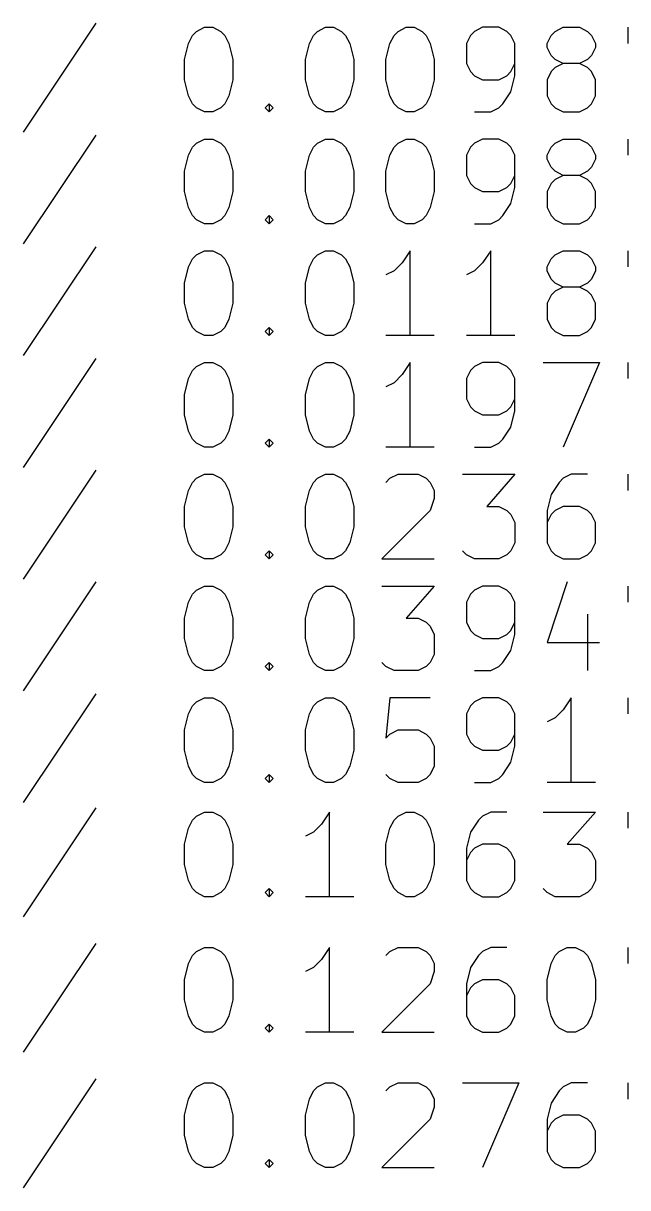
# Model space of a CAD drawing. Extents: x 112 to 184, y -158 to -48.
# Drawn here: x 131.32 to 145.6, y -157.83 to -130.32 of the extents above; entities that cross this region are included whole.
import ezdxf

# ---------------------------------------------------------------- set-up
doc = ezdxf.new("R2010")
doc.units = 0
doc.layers.add('BLACK', color=7, linetype='CONTINUOUS')

msp = doc.modelspace()

# ---------------------------------------------------------------- linework, layer by layer
at = {"layer": 'BLACK', "linetype": 'CONTINUOUS'}
for p, q in [((133.03248, -130.319702), (131.318195, -132.89113)), ((135.222957, -130.795892), (135.318195, -130.605416)), ((135.318195, -130.605416), (135.413433, -130.510178)), ((135.413433, -130.510178), (135.603909, -130.41494)), ((135.603909, -130.41494), (135.794386, -130.41494)), ((135.794386, -130.41494), (135.984862, -130.510178)), ((135.984862, -130.510178), (136.0801, -130.605416)), ((136.0801, -130.605416), (136.175338, -130.795892)), ((138.0801, -130.795892), (138.175338, -130.605416)), ((138.175338, -130.605416), (138.270576, -130.510178)), ((138.270576, -130.510178), (138.461052, -130.41494)), ((138.461052, -130.41494), (138.651529, -130.41494)), ((138.651529, -130.41494), (138.842005, -130.510178)), ((138.842005, -130.510178), (138.937243, -130.605416)), ((138.937243, -130.605416), (139.032481, -130.795892)), ((139.984862, -130.795892), (140.0801, -130.605416)), ((140.0801, -130.605416), (140.175338, -130.510178)), ((140.175338, -130.510178), (140.365814, -130.41494)), ((140.365814, -130.41494), (140.556291, -130.41494)), ((140.556291, -130.41494), (140.746767, -130.510178)), ((140.746767, -130.510178), (140.842005, -130.605416)), ((140.842005, -130.605416), (140.937243, -130.795892)), ((141.889624, -130.605416), (141.794386, -130.795892)), ((141.984862, -130.510178), (141.889624, -130.605416)), ((142.175338, -130.41494), (141.984862, -130.510178)), ((142.556291, -130.41494), (142.175338, -130.41494)), ((142.746767, -130.510178), (142.556291, -130.41494)), ((142.842005, -130.605416), (142.746767, -130.510178)), ((142.937243, -130.795892), (142.842005, -130.605416)), ((143.699148, -130.795892), (143.794386, -130.605416)), ((143.794386, -130.605416), (143.889624, -130.510178)), ((143.889624, -130.510178), (144.0801, -130.41494)), ((144.0801, -130.41494), (144.461053, -130.41494)), ((144.461053, -130.41494), (144.651529, -130.510178)), ((144.651529, -130.510178), (144.746767, -130.605416)), ((144.746767, -130.605416), (144.842005, -130.795892)), ((145.60391, -130.41494), (145.60391, -130.795892)), ((135.127719, -131.176844), (135.222957, -130.795892)), ((136.175338, -130.795892), (136.270576, -131.176844)), ((137.984862, -131.176844), (138.0801, -130.795892)), ((139.032481, -130.795892), (139.127719, -131.176844)), ((139.889624, -131.176844), (139.984862, -130.795892)), ((140.937243, -130.795892), (141.032481, -131.176844)), ((141.794386, -130.795892), (141.794386, -131.272082)), ((142.937243, -131.557797), (142.937243, -130.795892)), ((143.699148, -130.89113), (143.699148, -130.795892)), ((143.794386, -131.081606), (143.699148, -130.89113)), ((144.842005, -130.89113), (144.746767, -131.081606)), ((144.842005, -130.795892), (144.842005, -130.89113)), ((135.127719, -131.653035), (135.127719, -131.176844)), ((136.270576, -131.176844), (136.270576, -131.653035)), ((137.984862, -131.653035), (137.984862, -131.176844)), ((139.127719, -131.176844), (139.127719, -131.653035)), ((139.889624, -131.653035), (139.889624, -131.176844)), ((141.032481, -131.176844), (141.032481, -131.653035)), ((143.889624, -131.176844), (143.794386, -131.081606)), ((144.0801, -131.272082), (143.889624, -131.176844)), ((144.651529, -131.176844), (144.461053, -131.272082)), ((144.746767, -131.081606), (144.651529, -131.176844)), ((141.794386, -131.272082), (141.889624, -131.462559)), ((141.889624, -131.462559), (141.984862, -131.557797)), ((142.746767, -131.557797), (142.842005, -131.462559)), ((142.842005, -131.462559), (142.937243, -131.272082)), ((143.794386, -131.462559), (143.699148, -131.653035)), ((143.889624, -131.367321), (143.794386, -131.462559)), ((144.0801, -131.272082), (143.889624, -131.367321)), ((144.461053, -131.272082), (144.0801, -131.272082)), ((144.651529, -131.367321), (144.461053, -131.272082)), ((144.746767, -131.462559), (144.651529, -131.367321)), ((144.842005, -131.653035), (144.746767, -131.462559)), ((135.222957, -132.033987), (135.127719, -131.653035)), ((136.270576, -131.653035), (136.175338, -132.033987)), ((138.0801, -132.033987), (137.984862, -131.653035)), ((139.127719, -131.653035), (139.032481, -132.033987)), ((139.984862, -132.033987), (139.889624, -131.653035)), ((141.032481, -131.653035), (140.937243, -132.033987)), ((141.984862, -131.557797), (142.175338, -131.653035)), ((142.175338, -131.653035), (142.556291, -131.653035)), ((142.556291, -131.653035), (142.746767, -131.557797)), ((142.842005, -131.938749), (142.937243, -131.557797)), ((143.699148, -131.653035), (143.699148, -132.033987)), ((144.842005, -132.033987), (144.842005, -131.653035)), ((135.318195, -132.224463), (135.222957, -132.033987)), ((136.175338, -132.033987), (136.0801, -132.224463)), ((138.175338, -132.224463), (138.0801, -132.033987)), ((139.032481, -132.033987), (138.937243, -132.224463)), ((140.0801, -132.224463), (139.984862, -132.033987)), ((140.937243, -132.033987), (140.842005, -132.224463)), ((142.651529, -132.224463), (142.842005, -131.938749)), ((143.699148, -132.033987), (143.794386, -132.224463)), ((144.746767, -132.224463), (144.842005, -132.033987)), ((135.413433, -132.319702), (135.318195, -132.224463)), ((135.603909, -132.41494), (135.413433, -132.319702)), ((135.984862, -132.319702), (135.794386, -132.41494)), ((136.0801, -132.224463), (135.984862, -132.319702)), ((137.032481, -132.319702), (137.127719, -132.224463)), ((137.127719, -132.41494), (137.032481, -132.319702)), ((137.127719, -132.224463), (137.222957, -132.319702)), ((137.127719, -132.224463), (137.127719, -132.41494)), ((137.222957, -132.319702), (137.127719, -132.41494)), ((138.270576, -132.319702), (138.175338, -132.224463)), ((138.461052, -132.41494), (138.270576, -132.319702)), ((138.842005, -132.319702), (138.651529, -132.41494)), ((138.937243, -132.224463), (138.842005, -132.319702)), ((140.175338, -132.319702), (140.0801, -132.224463)), ((140.365814, -132.41494), (140.175338, -132.319702)), ((140.746767, -132.319702), (140.556291, -132.41494)), ((140.842005, -132.224463), (140.746767, -132.319702)), ((142.365814, -132.41494), (142.556291, -132.319702)), ((142.556291, -132.319702), (142.651529, -132.224463)), ((143.794386, -132.224463), (143.889624, -132.319702)), ((143.889624, -132.319702), (144.0801, -132.41494)), ((144.461053, -132.41494), (144.651529, -132.319702)), ((144.651529, -132.319702), (144.746767, -132.224463)), ((135.794386, -132.41494), (135.603909, -132.41494)), ((138.651529, -132.41494), (138.461052, -132.41494)), ((140.556291, -132.41494), (140.365814, -132.41494)), ((141.984862, -132.41494), (142.365814, -132.41494)), ((144.0801, -132.41494), (144.461053, -132.41494)), ((133.03248, -132.959702), (131.318195, -135.53113)), ((135.318195, -133.245416), (135.413433, -133.150178)), ((135.413433, -133.150178), (135.603909, -133.05494)), ((135.603909, -133.05494), (135.794386, -133.05494)), ((135.794386, -133.05494), (135.984862, -133.150178)), ((135.984862, -133.150178), (136.0801, -133.245416)), ((138.175338, -133.245416), (138.270576, -133.150178)), ((138.270576, -133.150178), (138.461052, -133.05494)), ((138.461052, -133.05494), (138.651529, -133.05494)), ((138.651529, -133.05494), (138.842005, -133.150178)), ((138.842005, -133.150178), (138.937243, -133.245416)), ((140.0801, -133.245416), (140.175338, -133.150178)), ((140.175338, -133.150178), (140.365814, -133.05494)), ((140.365814, -133.05494), (140.556291, -133.05494)), ((140.556291, -133.05494), (140.746767, -133.150178)), ((140.746767, -133.150178), (140.842005, -133.245416)), ((141.984862, -133.150178), (141.889624, -133.245416)), ((142.175338, -133.05494), (141.984862, -133.150178)), ((142.556291, -133.05494), (142.175338, -133.05494)), ((142.746767, -133.150178), (142.556291, -133.05494)), ((142.842005, -133.245416), (142.746767, -133.150178)), ((143.794386, -133.245416), (143.889624, -133.150178)), ((143.889624, -133.150178), (144.0801, -133.05494)), ((144.0801, -133.05494), (144.461053, -133.05494)), ((144.461053, -133.05494), (144.651529, -133.150178)), ((144.651529, -133.150178), (144.746767, -133.245416)), ((145.60391, -133.05494), (145.60391, -133.435892)), ((135.222957, -133.435892), (135.318195, -133.245416)), ((136.0801, -133.245416), (136.175338, -133.435892)), ((138.0801, -133.435892), (138.175338, -133.245416)), ((138.937243, -133.245416), (139.032481, -133.435892)), ((139.984862, -133.435892), (140.0801, -133.245416)), ((140.842005, -133.245416), (140.937243, -133.435892)), ((141.889624, -133.245416), (141.794386, -133.435892)), ((142.937243, -133.435892), (142.842005, -133.245416)), ((143.699148, -133.435892), (143.794386, -133.245416)), ((144.746767, -133.245416), (144.842005, -133.435892)), ((135.127719, -133.816844), (135.222957, -133.435892)), ((136.175338, -133.435892), (136.270576, -133.816844)), ((137.984862, -133.816844), (138.0801, -133.435892)), ((139.032481, -133.435892), (139.127719, -133.816844)), ((139.889624, -133.816844), (139.984862, -133.435892)), ((140.937243, -133.435892), (141.032481, -133.816844)), ((141.794386, -133.435892), (141.794386, -133.912082)), ((142.937243, -134.197797), (142.937243, -133.435892)), ((143.699148, -133.53113), (143.699148, -133.435892)), ((143.794386, -133.721606), (143.699148, -133.53113)), ((144.842005, -133.53113), (144.746767, -133.721606)), ((144.842005, -133.435892), (144.842005, -133.53113)), ((135.127719, -134.293035), (135.127719, -133.816844)), ((136.270576, -133.816844), (136.270576, -134.293035)), ((137.984862, -134.293035), (137.984862, -133.816844)), ((139.127719, -133.816844), (139.127719, -134.293035)), ((139.889624, -134.293035), (139.889624, -133.816844)), ((141.032481, -133.816844), (141.032481, -134.293035)), ((141.794386, -133.912082), (141.889624, -134.102559)), ((142.842005, -134.102559), (142.937243, -133.912082)), ((143.889624, -133.816844), (143.794386, -133.721606)), ((144.0801, -133.912082), (143.889624, -133.816844)), ((144.0801, -133.912082), (143.889624, -134.007321)), ((144.461053, -133.912082), (144.0801, -133.912082)), ((144.651529, -133.816844), (144.461053, -133.912082)), ((144.651529, -134.007321), (144.461053, -133.912082)), ((144.746767, -133.721606), (144.651529, -133.816844)), ((141.889624, -134.102559), (141.984862, -134.197797)), ((141.984862, -134.197797), (142.175338, -134.293035)), ((142.556291, -134.293035), (142.746767, -134.197797)), ((142.746767, -134.197797), (142.842005, -134.102559)), ((142.842005, -134.578749), (142.937243, -134.197797)), ((143.794386, -134.102559), (143.699148, -134.293035)), ((143.889624, -134.007321), (143.794386, -134.102559)), ((144.746767, -134.102559), (144.651529, -134.007321)), ((144.842005, -134.293035), (144.746767, -134.102559)), ((135.222957, -134.673987), (135.127719, -134.293035)), ((136.270576, -134.293035), (136.175338, -134.673987)), ((138.0801, -134.673987), (137.984862, -134.293035)), ((139.127719, -134.293035), (139.032481, -134.673987)), ((139.984862, -134.673987), (139.889624, -134.293035)), ((141.032481, -134.293035), (140.937243, -134.673987)), ((142.175338, -134.293035), (142.556291, -134.293035)), ((143.699148, -134.293035), (143.699148, -134.673987)), ((144.842005, -134.673987), (144.842005, -134.293035)), ((135.318195, -134.864463), (135.222957, -134.673987)), ((136.175338, -134.673987), (136.0801, -134.864463)), ((138.175338, -134.864463), (138.0801, -134.673987)), ((139.032481, -134.673987), (138.937243, -134.864463)), ((140.0801, -134.864463), (139.984862, -134.673987)), ((140.937243, -134.673987), (140.842005, -134.864463)), ((142.651529, -134.864463), (142.842005, -134.578749)), ((143.699148, -134.673987), (143.794386, -134.864463)), ((144.746767, -134.864463), (144.842005, -134.673987)), ((135.413433, -134.959702), (135.318195, -134.864463)), ((135.603909, -135.05494), (135.413433, -134.959702)), ((135.794386, -135.05494), (135.603909, -135.05494)), ((135.984862, -134.959702), (135.794386, -135.05494)), ((136.0801, -134.864463), (135.984862, -134.959702)), ((137.032481, -134.959702), (137.127719, -134.864463)), ((137.127719, -135.05494), (137.032481, -134.959702)), ((137.127719, -134.864463), (137.222957, -134.959702)), ((137.127719, -134.864463), (137.127719, -135.05494)), ((137.222957, -134.959702), (137.127719, -135.05494)), ((138.270576, -134.959702), (138.175338, -134.864463)), ((138.461052, -135.05494), (138.270576, -134.959702)), ((138.651529, -135.05494), (138.461052, -135.05494)), ((138.842005, -134.959702), (138.651529, -135.05494)), ((138.937243, -134.864463), (138.842005, -134.959702)), ((140.175338, -134.959702), (140.0801, -134.864463)), ((140.365814, -135.05494), (140.175338, -134.959702)), ((140.556291, -135.05494), (140.365814, -135.05494)), ((140.746767, -134.959702), (140.556291, -135.05494)), ((140.842005, -134.864463), (140.746767, -134.959702)), ((141.984862, -135.05494), (142.365814, -135.05494)), ((142.365814, -135.05494), (142.556291, -134.959702)), ((142.556291, -134.959702), (142.651529, -134.864463)), ((143.794386, -134.864463), (143.889624, -134.959702)), ((143.889624, -134.959702), (144.0801, -135.05494)), ((144.0801, -135.05494), (144.461053, -135.05494)), ((144.461053, -135.05494), (144.651529, -134.959702)), ((144.651529, -134.959702), (144.746767, -134.864463)), ((133.03248, -135.599702), (131.318195, -138.17113)), ((135.222957, -136.075892), (135.318195, -135.885416)), ((135.318195, -135.885416), (135.413433, -135.790178)), ((135.413433, -135.790178), (135.603909, -135.69494)), ((135.603909, -135.69494), (135.794386, -135.69494)), ((135.794386, -135.69494), (135.984862, -135.790178)), ((135.984862, -135.790178), (136.0801, -135.885416)), ((136.0801, -135.885416), (136.175338, -136.075892)), ((138.0801, -136.075892), (138.175338, -135.885416)), ((138.175338, -135.885416), (138.270576, -135.790178)), ((138.270576, -135.790178), (138.461052, -135.69494)), ((138.461052, -135.69494), (138.651529, -135.69494)), ((138.651529, -135.69494), (138.842005, -135.790178)), ((138.842005, -135.790178), (138.937243, -135.885416)), ((138.937243, -135.885416), (139.032481, -136.075892)), ((140.461052, -135.69494), (140.270576, -135.980654)), ((140.461052, -137.69494), (140.461052, -135.69494)), ((142.365814, -135.69494), (142.175338, -135.980654)), ((142.365814, -137.69494), (142.365814, -135.69494)), ((143.699148, -136.075892), (143.794386, -135.885416)), ((143.794386, -135.885416), (143.889624, -135.790178)), ((143.889624, -135.790178), (144.0801, -135.69494)), ((144.0801, -135.69494), (144.461053, -135.69494)), ((144.461053, -135.69494), (144.651529, -135.790178)), ((144.651529, -135.790178), (144.746767, -135.885416)), ((144.746767, -135.885416), (144.842005, -136.075892)), ((145.60391, -135.69494), (145.60391, -136.075892)), ((135.127719, -136.456844), (135.222957, -136.075892)), ((136.175338, -136.075892), (136.270576, -136.456844)), ((137.984862, -136.456844), (138.0801, -136.075892)), ((139.032481, -136.075892), (139.127719, -136.456844)), ((140.0801, -136.17113), (139.889624, -136.266368)), ((140.270576, -135.980654), (140.0801, -136.17113)), ((141.984862, -136.17113), (141.794386, -136.266368)), ((142.175338, -135.980654), (141.984862, -136.17113)), ((143.699148, -136.17113), (143.699148, -136.075892)), ((143.794386, -136.361606), (143.699148, -136.17113)), ((144.842005, -136.17113), (144.746767, -136.361606)), ((144.842005, -136.075892), (144.842005, -136.17113)), ((143.889624, -136.456844), (143.794386, -136.361606)), ((144.746767, -136.361606), (144.651529, -136.456844)), ((135.127719, -136.933035), (135.127719, -136.456844)), ((136.270576, -136.456844), (136.270576, -136.933035)), ((137.984862, -136.933035), (137.984862, -136.456844)), ((139.127719, -136.456844), (139.127719, -136.933035)), ((143.889624, -136.647321), (143.794386, -136.742559)), ((144.0801, -136.552082), (143.889624, -136.456844)), ((144.0801, -136.552082), (143.889624, -136.647321)), ((144.461053, -136.552082), (144.0801, -136.552082)), ((144.651529, -136.456844), (144.461053, -136.552082)), ((144.651529, -136.647321), (144.461053, -136.552082)), ((144.746767, -136.742559), (144.651529, -136.647321)), ((135.222957, -137.313987), (135.127719, -136.933035)), ((136.270576, -136.933035), (136.175338, -137.313987)), ((138.0801, -137.313987), (137.984862, -136.933035)), ((139.127719, -136.933035), (139.032481, -137.313987)), ((143.794386, -136.742559), (143.699148, -136.933035)), ((143.699148, -136.933035), (143.699148, -137.313987)), ((144.842005, -136.933035), (144.746767, -136.742559)), ((144.842005, -137.313987), (144.842005, -136.933035)), ((135.318195, -137.504463), (135.222957, -137.313987)), ((135.413433, -137.599702), (135.318195, -137.504463)), ((136.0801, -137.504463), (135.984862, -137.599702)), ((136.175338, -137.313987), (136.0801, -137.504463)), ((137.032481, -137.599702), (137.127719, -137.504463)), ((137.127719, -137.504463), (137.222957, -137.599702)), ((137.127719, -137.504463), (137.127719, -137.69494)), ((138.175338, -137.504463), (138.0801, -137.313987)), ((138.270576, -137.599702), (138.175338, -137.504463)), ((138.937243, -137.504463), (138.842005, -137.599702)), ((139.032481, -137.313987), (138.937243, -137.504463)), ((143.699148, -137.313987), (143.794386, -137.504463)), ((143.794386, -137.504463), (143.889624, -137.599702)), ((144.651529, -137.599702), (144.746767, -137.504463)), ((144.746767, -137.504463), (144.842005, -137.313987)), ((135.603909, -137.69494), (135.413433, -137.599702)), ((135.794386, -137.69494), (135.603909, -137.69494)), ((135.984862, -137.599702), (135.794386, -137.69494)), ((137.127719, -137.69494), (137.032481, -137.599702)), ((137.222957, -137.599702), (137.127719, -137.69494)), ((138.461052, -137.69494), (138.270576, -137.599702)), ((138.651529, -137.69494), (138.461052, -137.69494)), ((138.842005, -137.599702), (138.651529, -137.69494)), ((141.032481, -137.69494), (139.889624, -137.69494)), ((142.937243, -137.69494), (141.794386, -137.69494)), ((143.889624, -137.599702), (144.0801, -137.69494)), ((144.0801, -137.69494), (144.461053, -137.69494)), ((144.461053, -137.69494), (144.651529, -137.599702)), ((133.03248, -138.239702), (131.318195, -140.81113)), ((135.413433, -138.430178), (135.603909, -138.33494)), ((135.603909, -138.33494), (135.794386, -138.33494)), ((135.794386, -138.33494), (135.984862, -138.430178)), ((138.270576, -138.430178), (138.461052, -138.33494)), ((138.461052, -138.33494), (138.651529, -138.33494)), ((138.651529, -138.33494), (138.842005, -138.430178)), ((140.461052, -138.33494), (140.270576, -138.620654)), ((140.461052, -140.33494), (140.461052, -138.33494)), ((142.175338, -138.33494), (141.984862, -138.430178)), ((142.556291, -138.33494), (142.175338, -138.33494)), ((142.746767, -138.430178), (142.556291, -138.33494)), ((143.60391, -138.33494), (144.937243, -138.33494)), ((144.937243, -138.33494), (144.0801, -140.33494)), ((145.60391, -138.33494), (145.60391, -138.715892)), ((135.222957, -138.715892), (135.318195, -138.525416)), ((135.318195, -138.525416), (135.413433, -138.430178)), ((135.984862, -138.430178), (136.0801, -138.525416)), ((136.0801, -138.525416), (136.175338, -138.715892)), ((138.0801, -138.715892), (138.175338, -138.525416)), ((138.175338, -138.525416), (138.270576, -138.430178)), ((138.842005, -138.430178), (138.937243, -138.525416)), ((138.937243, -138.525416), (139.032481, -138.715892)), ((140.270576, -138.620654), (140.0801, -138.81113)), ((141.889624, -138.525416), (141.794386, -138.715892)), ((141.984862, -138.430178), (141.889624, -138.525416)), ((142.842005, -138.525416), (142.746767, -138.430178)), ((142.937243, -138.715892), (142.842005, -138.525416)), ((135.127719, -139.096844), (135.222957, -138.715892)), ((136.175338, -138.715892), (136.270576, -139.096844)), ((137.984862, -139.096844), (138.0801, -138.715892)), ((139.032481, -138.715892), (139.127719, -139.096844)), ((140.0801, -138.81113), (139.889624, -138.906368)), ((141.794386, -138.715892), (141.794386, -139.192082)), ((142.937243, -139.477797), (142.937243, -138.715892)), ((135.127719, -139.573035), (135.127719, -139.096844)), ((136.270576, -139.096844), (136.270576, -139.573035)), ((137.984862, -139.573035), (137.984862, -139.096844)), ((139.127719, -139.096844), (139.127719, -139.573035)), ((141.794386, -139.192082), (141.889624, -139.382559)), ((142.842005, -139.382559), (142.937243, -139.192082)), ((141.889624, -139.382559), (141.984862, -139.477797)), ((141.984862, -139.477797), (142.175338, -139.573035)), ((142.556291, -139.573035), (142.746767, -139.477797)), ((142.746767, -139.477797), (142.842005, -139.382559)), ((142.842005, -139.858749), (142.937243, -139.477797)), ((135.222957, -139.953987), (135.127719, -139.573035)), ((136.270576, -139.573035), (136.175338, -139.953987)), ((138.0801, -139.953987), (137.984862, -139.573035)), ((139.127719, -139.573035), (139.032481, -139.953987)), ((142.175338, -139.573035), (142.556291, -139.573035)), ((135.318195, -140.144463), (135.222957, -139.953987)), ((136.175338, -139.953987), (136.0801, -140.144463)), ((138.175338, -140.144463), (138.0801, -139.953987)), ((139.032481, -139.953987), (138.937243, -140.144463)), ((142.651529, -140.144463), (142.842005, -139.858749)), ((135.413433, -140.239702), (135.318195, -140.144463)), ((135.603909, -140.33494), (135.413433, -140.239702)), ((135.984862, -140.239702), (135.794386, -140.33494)), ((136.0801, -140.144463), (135.984862, -140.239702)), ((137.032481, -140.239702), (137.127719, -140.144463)), ((137.127719, -140.33494), (137.032481, -140.239702)), ((137.127719, -140.144463), (137.222957, -140.239702)), ((137.127719, -140.144463), (137.127719, -140.33494)), ((137.222957, -140.239702), (137.127719, -140.33494)), ((138.270576, -140.239702), (138.175338, -140.144463)), ((138.461052, -140.33494), (138.270576, -140.239702)), ((138.842005, -140.239702), (138.651529, -140.33494)), ((138.937243, -140.144463), (138.842005, -140.239702)), ((142.365814, -140.33494), (142.556291, -140.239702)), ((142.556291, -140.239702), (142.651529, -140.144463)), ((135.794386, -140.33494), (135.603909, -140.33494)), ((138.651529, -140.33494), (138.461052, -140.33494)), ((141.032481, -140.33494), (139.889624, -140.33494)), ((141.984862, -140.33494), (142.365814, -140.33494)), ((133.03248, -140.879702), (131.318195, -143.45113)), ((135.318195, -141.165416), (135.413433, -141.070178)), ((135.413433, -141.070178), (135.603909, -140.97494)), ((135.603909, -140.97494), (135.794386, -140.97494)), ((135.794386, -140.97494), (135.984862, -141.070178)), ((135.984862, -141.070178), (136.0801, -141.165416)), ((138.175338, -141.165416), (138.270576, -141.070178)), ((138.270576, -141.070178), (138.461052, -140.97494)), ((138.461052, -140.97494), (138.651529, -140.97494)), ((138.651529, -140.97494), (138.842005, -141.070178)), ((138.842005, -141.070178), (138.937243, -141.165416)), ((139.889624, -141.165416), (139.984862, -141.070178)), ((139.984862, -141.070178), (140.175338, -140.97494)), ((140.175338, -140.97494), (140.651529, -140.97494)), ((140.651529, -140.97494), (140.842005, -141.070178)), ((140.842005, -141.070178), (140.937243, -141.165416)), ((141.699148, -140.97494), (142.937243, -140.97494)), ((142.937243, -140.97494), (142.270576, -141.736844)), ((144.0801, -141.070178), (143.984862, -141.165416)), ((144.270576, -140.97494), (144.0801, -141.070178)), ((144.651529, -140.97494), (144.270576, -140.97494)), ((145.60391, -140.97494), (145.60391, -141.355892)), ((135.127719, -141.736844), (135.222957, -141.355892)), ((135.222957, -141.355892), (135.318195, -141.165416)), ((136.0801, -141.165416), (136.175338, -141.355892)), ((136.175338, -141.355892), (136.270576, -141.736844)), ((137.984862, -141.736844), (138.0801, -141.355892)), ((138.0801, -141.355892), (138.175338, -141.165416)), ((138.937243, -141.165416), (139.032481, -141.355892)), ((139.032481, -141.355892), (139.127719, -141.736844)), ((140.937243, -141.165416), (141.032481, -141.355892)), ((141.032481, -141.355892), (141.032481, -141.546368)), ((143.984862, -141.165416), (143.794386, -141.45113)), ((141.032481, -141.546368), (140.937243, -141.832082)), ((143.794386, -141.45113), (143.699148, -141.832082)), ((135.127719, -142.213035), (135.127719, -141.736844)), ((136.270576, -141.736844), (136.270576, -142.213035)), ((137.984862, -142.213035), (137.984862, -141.736844)), ((139.127719, -141.736844), (139.127719, -142.213035)), ((140.937243, -141.832082), (139.794386, -142.97494)), ((142.270576, -141.736844), (142.556291, -141.736844)), ((142.556291, -141.736844), (142.746767, -141.832082)), ((142.746767, -141.832082), (142.842005, -141.927321)), ((142.842005, -141.927321), (142.937243, -142.117797)), ((143.699148, -141.832082), (143.699148, -142.593987)), ((143.794386, -141.927321), (143.699148, -142.117797)), ((143.889624, -141.832082), (143.794386, -141.927321)), ((144.0801, -141.736844), (143.889624, -141.832082)), ((144.461053, -141.736844), (144.0801, -141.736844)), ((144.651529, -141.832082), (144.461053, -141.736844)), ((144.746767, -141.927321), (144.651529, -141.832082)), ((144.842005, -142.117797), (144.746767, -141.927321)), ((135.222957, -142.593987), (135.127719, -142.213035)), ((136.270576, -142.213035), (136.175338, -142.593987)), ((138.0801, -142.593987), (137.984862, -142.213035)), ((139.127719, -142.213035), (139.032481, -142.593987)), ((142.937243, -142.117797), (142.937243, -142.593987)), ((144.842005, -142.593987), (144.842005, -142.117797)), ((135.318195, -142.784463), (135.222957, -142.593987)), ((136.175338, -142.593987), (136.0801, -142.784463)), ((138.175338, -142.784463), (138.0801, -142.593987)), ((139.032481, -142.593987), (138.937243, -142.784463)), ((142.937243, -142.593987), (142.842005, -142.784463)), ((143.699148, -142.593987), (143.794386, -142.784463)), ((144.746767, -142.784463), (144.842005, -142.593987)), ((135.413433, -142.879702), (135.318195, -142.784463)), ((135.603909, -142.97494), (135.413433, -142.879702)), ((135.794386, -142.97494), (135.603909, -142.97494)), ((135.984862, -142.879702), (135.794386, -142.97494)), ((136.0801, -142.784463), (135.984862, -142.879702)), ((137.032481, -142.879702), (137.127719, -142.784463)), ((137.127719, -142.97494), (137.032481, -142.879702)), ((137.127719, -142.784463), (137.222957, -142.879702)), ((137.127719, -142.784463), (137.127719, -142.97494)), ((137.222957, -142.879702), (137.127719, -142.97494)), ((138.270576, -142.879702), (138.175338, -142.784463)), ((138.461052, -142.97494), (138.270576, -142.879702)), ((138.651529, -142.97494), (138.461052, -142.97494)), ((138.842005, -142.879702), (138.651529, -142.97494)), ((138.937243, -142.784463), (138.842005, -142.879702)), ((139.794386, -142.97494), (141.032481, -142.97494)), ((141.794386, -142.879702), (141.699148, -142.784463)), ((141.984862, -142.97494), (141.794386, -142.879702)), ((142.556291, -142.97494), (141.984862, -142.97494)), ((142.746767, -142.879702), (142.556291, -142.97494)), ((142.842005, -142.784463), (142.746767, -142.879702)), ((143.794386, -142.784463), (143.889624, -142.879702)), ((143.889624, -142.879702), (144.0801, -142.97494)), ((144.0801, -142.97494), (144.461053, -142.97494)), ((144.461053, -142.97494), (144.651529, -142.879702)), ((144.651529, -142.879702), (144.746767, -142.784463)), ((133.03248, -143.519702), (131.318195, -146.09113)), ((144.175338, -143.519702), (143.699148, -144.948273)), ((135.222957, -143.995892), (135.318195, -143.805416)), ((135.318195, -143.805416), (135.413433, -143.710178)), ((135.413433, -143.710178), (135.603909, -143.61494)), ((135.603909, -143.61494), (135.794386, -143.61494)), ((135.794386, -143.61494), (135.984862, -143.710178)), ((135.984862, -143.710178), (136.0801, -143.805416)), ((136.0801, -143.805416), (136.175338, -143.995892)), ((138.0801, -143.995892), (138.175338, -143.805416)), ((138.175338, -143.805416), (138.270576, -143.710178)), ((138.270576, -143.710178), (138.461052, -143.61494)), ((138.461052, -143.61494), (138.651529, -143.61494)), ((138.651529, -143.61494), (138.842005, -143.710178)), ((138.842005, -143.710178), (138.937243, -143.805416)), ((138.937243, -143.805416), (139.032481, -143.995892)), ((139.794386, -143.61494), (141.032481, -143.61494)), ((141.032481, -143.61494), (140.365814, -144.376844)), ((141.889624, -143.805416), (141.794386, -143.995892)), ((141.984862, -143.710178), (141.889624, -143.805416)), ((142.175338, -143.61494), (141.984862, -143.710178)), ((142.556291, -143.61494), (142.175338, -143.61494)), ((142.746767, -143.710178), (142.556291, -143.61494)), ((142.842005, -143.805416), (142.746767, -143.710178)), ((142.937243, -143.995892), (142.842005, -143.805416)), ((145.60391, -143.61494), (145.60391, -143.995892)), ((135.127719, -144.376844), (135.222957, -143.995892)), ((136.175338, -143.995892), (136.270576, -144.376844)), ((137.984862, -144.376844), (138.0801, -143.995892)), ((139.032481, -143.995892), (139.127719, -144.376844)), ((141.794386, -143.995892), (141.794386, -144.472082)), ((142.937243, -144.757797), (142.937243, -143.995892)), ((135.127719, -144.853035), (135.127719, -144.376844)), ((136.270576, -144.376844), (136.270576, -144.853035)), ((137.984862, -144.853035), (137.984862, -144.376844)), ((139.127719, -144.376844), (139.127719, -144.853035)), ((140.365814, -144.376844), (140.651529, -144.376844)), ((140.651529, -144.376844), (140.842005, -144.472082)), ((144.651529, -144.281606), (144.651529, -145.61494)), ((140.842005, -144.472082), (140.937243, -144.567321)), ((140.937243, -144.567321), (141.032481, -144.757797)), ((141.794386, -144.472082), (141.889624, -144.662559)), ((141.889624, -144.662559), (141.984862, -144.757797)), ((142.746767, -144.757797), (142.842005, -144.662559)), ((142.842005, -144.662559), (142.937243, -144.472082)), ((135.222957, -145.233987), (135.127719, -144.853035)), ((136.270576, -144.853035), (136.175338, -145.233987)), ((138.0801, -145.233987), (137.984862, -144.853035)), ((139.127719, -144.853035), (139.032481, -145.233987)), ((141.032481, -144.757797), (141.032481, -145.233987)), ((141.984862, -144.757797), (142.175338, -144.853035)), ((142.175338, -144.853035), (142.556291, -144.853035)), ((142.556291, -144.853035), (142.746767, -144.757797)), ((142.842005, -145.138749), (142.937243, -144.757797)), ((143.699148, -144.948273), (144.937243, -144.948273)), ((135.318195, -145.424463), (135.222957, -145.233987)), ((136.175338, -145.233987), (136.0801, -145.424463)), ((138.175338, -145.424463), (138.0801, -145.233987)), ((139.032481, -145.233987), (138.937243, -145.424463)), ((141.032481, -145.233987), (140.937243, -145.424463)), ((142.651529, -145.424463), (142.842005, -145.138749)), ((135.413433, -145.519702), (135.318195, -145.424463)), ((135.603909, -145.61494), (135.413433, -145.519702)), ((135.984862, -145.519702), (135.794386, -145.61494)), ((136.0801, -145.424463), (135.984862, -145.519702)), ((137.032481, -145.519702), (137.127719, -145.424463)), ((137.127719, -145.61494), (137.032481, -145.519702)), ((137.127719, -145.424463), (137.222957, -145.519702)), ((137.127719, -145.424463), (137.127719, -145.61494)), ((137.222957, -145.519702), (137.127719, -145.61494)), ((138.270576, -145.519702), (138.175338, -145.424463)), ((138.461052, -145.61494), (138.270576, -145.519702)), ((138.842005, -145.519702), (138.651529, -145.61494)), ((138.937243, -145.424463), (138.842005, -145.519702)), ((139.889624, -145.519702), (139.794386, -145.424463)), ((140.0801, -145.61494), (139.889624, -145.519702)), ((140.842005, -145.519702), (140.651529, -145.61494)), ((140.937243, -145.424463), (140.842005, -145.519702)), ((142.365814, -145.61494), (142.556291, -145.519702)), ((142.556291, -145.519702), (142.651529, -145.424463)), ((135.794386, -145.61494), (135.603909, -145.61494)), ((138.651529, -145.61494), (138.461052, -145.61494)), ((140.651529, -145.61494), (140.0801, -145.61494)), ((141.984862, -145.61494), (142.365814, -145.61494)), ((133.03248, -146.159702), (131.318195, -148.73113)), ((135.318195, -146.445416), (135.413433, -146.350178)), ((135.413433, -146.350178), (135.603909, -146.25494)), ((135.603909, -146.25494), (135.794386, -146.25494)), ((135.794386, -146.25494), (135.984862, -146.350178)), ((135.984862, -146.350178), (136.0801, -146.445416)), ((138.175338, -146.445416), (138.270576, -146.350178)), ((138.270576, -146.350178), (138.461052, -146.25494)), ((138.461052, -146.25494), (138.651529, -146.25494)), ((138.651529, -146.25494), (138.842005, -146.350178)), ((138.842005, -146.350178), (138.937243, -146.445416)), ((139.984862, -146.25494), (139.889624, -147.207321)), ((140.937243, -146.25494), (139.984862, -146.25494)), ((141.984862, -146.350178), (141.889624, -146.445416)), ((142.175338, -146.25494), (141.984862, -146.350178)), ((142.556291, -146.25494), (142.175338, -146.25494)), ((142.746767, -146.350178), (142.556291, -146.25494)), ((142.842005, -146.445416), (142.746767, -146.350178)), ((144.270576, -146.25494), (144.0801, -146.540654)), ((144.270576, -148.25494), (144.270576, -146.25494)), ((145.60391, -146.25494), (145.60391, -146.635892)), ((135.127719, -147.016844), (135.222957, -146.635892)), ((135.222957, -146.635892), (135.318195, -146.445416)), ((136.0801, -146.445416), (136.175338, -146.635892)), ((136.175338, -146.635892), (136.270576, -147.016844)), ((137.984862, -147.016844), (138.0801, -146.635892)), ((138.0801, -146.635892), (138.175338, -146.445416)), ((138.937243, -146.445416), (139.032481, -146.635892)), ((139.032481, -146.635892), (139.127719, -147.016844)), ((141.889624, -146.445416), (141.794386, -146.635892)), ((141.794386, -146.635892), (141.794386, -147.112082)), ((142.937243, -146.635892), (142.842005, -146.445416)), ((142.937243, -147.397797), (142.937243, -146.635892)), ((144.0801, -146.540654), (143.889624, -146.73113)), ((143.889624, -146.73113), (143.699148, -146.826368)), ((135.127719, -147.493035), (135.127719, -147.016844)), ((136.270576, -147.016844), (136.270576, -147.493035)), ((137.984862, -147.493035), (137.984862, -147.016844)), ((139.127719, -147.016844), (139.127719, -147.493035)), ((139.889624, -147.207321), (139.984862, -147.112082)), ((139.984862, -147.112082), (140.175338, -147.016844)), ((140.175338, -147.016844), (140.651529, -147.016844)), ((140.651529, -147.016844), (140.842005, -147.112082)), ((140.842005, -147.112082), (140.937243, -147.207321)), ((141.794386, -147.112082), (141.889624, -147.302559)), ((142.842005, -147.302559), (142.937243, -147.112082)), ((140.937243, -147.207321), (141.032481, -147.397797)), ((141.032481, -147.397797), (141.032481, -147.873987)), ((141.889624, -147.302559), (141.984862, -147.397797)), ((141.984862, -147.397797), (142.175338, -147.493035)), ((142.556291, -147.493035), (142.746767, -147.397797)), ((142.746767, -147.397797), (142.842005, -147.302559)), ((142.842005, -147.778749), (142.937243, -147.397797)), ((135.222957, -147.873987), (135.127719, -147.493035)), ((136.270576, -147.493035), (136.175338, -147.873987)), ((138.0801, -147.873987), (137.984862, -147.493035)), ((139.127719, -147.493035), (139.032481, -147.873987)), ((142.175338, -147.493035), (142.556291, -147.493035)), ((135.318195, -148.064463), (135.222957, -147.873987)), ((136.175338, -147.873987), (136.0801, -148.064463)), ((138.175338, -148.064463), (138.0801, -147.873987)), ((139.032481, -147.873987), (138.937243, -148.064463)), ((141.032481, -147.873987), (140.937243, -148.064463)), ((142.651529, -148.064463), (142.842005, -147.778749)), ((135.413433, -148.159702), (135.318195, -148.064463)), ((135.603909, -148.25494), (135.413433, -148.159702)), ((135.794386, -148.25494), (135.603909, -148.25494)), ((135.984862, -148.159702), (135.794386, -148.25494)), ((136.0801, -148.064463), (135.984862, -148.159702)), ((137.032481, -148.159702), (137.127719, -148.064463)), ((137.127719, -148.25494), (137.032481, -148.159702)), ((137.127719, -148.064463), (137.222957, -148.159702)), ((137.127719, -148.064463), (137.127719, -148.25494)), ((137.222957, -148.159702), (137.127719, -148.25494)), ((138.270576, -148.159702), (138.175338, -148.064463)), ((138.461052, -148.25494), (138.270576, -148.159702)), ((138.651529, -148.25494), (138.461052, -148.25494)), ((138.842005, -148.159702), (138.651529, -148.25494)), ((138.937243, -148.064463), (138.842005, -148.159702)), ((139.984862, -148.159702), (139.889624, -148.064463)), ((140.175338, -148.25494), (139.984862, -148.159702)), ((140.651529, -148.25494), (140.175338, -148.25494)), ((140.842005, -148.159702), (140.651529, -148.25494)), ((140.937243, -148.064463), (140.842005, -148.159702)), ((141.984862, -148.25494), (142.365814, -148.25494)), ((142.365814, -148.25494), (142.556291, -148.159702)), ((142.556291, -148.159702), (142.651529, -148.064463)), ((144.842005, -148.25494), (143.699148, -148.25494)), ((133.03248, -148.859702), (131.318195, -151.43113)), ((135.318195, -149.145416), (135.413433, -149.050178)), ((135.413433, -149.050178), (135.603909, -148.95494)), ((135.603909, -148.95494), (135.794386, -148.95494)), ((135.794386, -148.95494), (135.984862, -149.050178)), ((135.984862, -149.050178), (136.0801, -149.145416)), ((138.55629, -148.95494), (138.365814, -149.240654)), ((138.55629, -150.95494), (138.55629, -148.95494)), ((140.0801, -149.145416), (140.175338, -149.050178)), ((140.175338, -149.050178), (140.365814, -148.95494)), ((140.365814, -148.95494), (140.556291, -148.95494)), ((140.556291, -148.95494), (140.746767, -149.050178)), ((140.746767, -149.050178), (140.842005, -149.145416)), ((142.175338, -149.050178), (142.0801, -149.145416)), ((142.365814, -148.95494), (142.175338, -149.050178)), ((142.746767, -148.95494), (142.365814, -148.95494)), ((143.60391, -148.95494), (144.842005, -148.95494)), ((144.842005, -148.95494), (144.175338, -149.716844)), ((145.60391, -148.95494), (145.60391, -149.335892)), ((135.127719, -149.716844), (135.222957, -149.335892)), ((135.222957, -149.335892), (135.318195, -149.145416)), ((136.0801, -149.145416), (136.175338, -149.335892)), ((136.175338, -149.335892), (136.270576, -149.716844)), ((138.365814, -149.240654), (138.175338, -149.43113)), ((139.889624, -149.716844), (139.984862, -149.335892)), ((139.984862, -149.335892), (140.0801, -149.145416)), ((140.842005, -149.145416), (140.937243, -149.335892)), ((140.937243, -149.335892), (141.032481, -149.716844)), ((142.0801, -149.145416), (141.889624, -149.43113)), ((138.175338, -149.43113), (137.984862, -149.526368)), ((141.889624, -149.43113), (141.794386, -149.812082)), ((135.127719, -150.193035), (135.127719, -149.716844)), ((136.270576, -149.716844), (136.270576, -150.193035)), ((139.889624, -150.193035), (139.889624, -149.716844)), ((141.032481, -149.716844), (141.032481, -150.193035)), ((141.794386, -149.812082), (141.794386, -150.573987)), ((141.889624, -149.907321), (141.794386, -150.097797)), ((141.984862, -149.812082), (141.889624, -149.907321)), ((142.175338, -149.716844), (141.984862, -149.812082)), ((142.556291, -149.716844), (142.175338, -149.716844)), ((142.746767, -149.812082), (142.556291, -149.716844)), ((142.842005, -149.907321), (142.746767, -149.812082)), ((142.937243, -150.097797), (142.842005, -149.907321)), ((144.175338, -149.716844), (144.461053, -149.716844)), ((144.461053, -149.716844), (144.651529, -149.812082)), ((144.651529, -149.812082), (144.746767, -149.907321)), ((144.746767, -149.907321), (144.842005, -150.097797)), ((135.222957, -150.573987), (135.127719, -150.193035)), ((136.270576, -150.193035), (136.175338, -150.573987)), ((139.984862, -150.573987), (139.889624, -150.193035)), ((141.032481, -150.193035), (140.937243, -150.573987)), ((142.937243, -150.573987), (142.937243, -150.097797)), ((144.842005, -150.097797), (144.842005, -150.573987)), ((135.318195, -150.764463), (135.222957, -150.573987)), ((136.175338, -150.573987), (136.0801, -150.764463)), ((140.0801, -150.764463), (139.984862, -150.573987)), ((140.937243, -150.573987), (140.842005, -150.764463)), ((141.794386, -150.573987), (141.889624, -150.764463)), ((142.842005, -150.764463), (142.937243, -150.573987)), ((144.842005, -150.573987), (144.746767, -150.764463)), ((135.413433, -150.859702), (135.318195, -150.764463)), ((135.603909, -150.95494), (135.413433, -150.859702)), ((135.794386, -150.95494), (135.603909, -150.95494)), ((135.984862, -150.859702), (135.794386, -150.95494)), ((136.0801, -150.764463), (135.984862, -150.859702)), ((137.032481, -150.859702), (137.127719, -150.764463)), ((137.127719, -150.95494), (137.032481, -150.859702)), ((137.127719, -150.764463), (137.222957, -150.859702)), ((137.127719, -150.764463), (137.127719, -150.95494)), ((137.222957, -150.859702), (137.127719, -150.95494)), ((139.127719, -150.95494), (137.984862, -150.95494)), ((140.175338, -150.859702), (140.0801, -150.764463)), ((140.365814, -150.95494), (140.175338, -150.859702)), ((140.556291, -150.95494), (140.365814, -150.95494)), ((140.746767, -150.859702), (140.556291, -150.95494)), ((140.842005, -150.764463), (140.746767, -150.859702)), ((141.889624, -150.764463), (141.984862, -150.859702)), ((141.984862, -150.859702), (142.175338, -150.95494)), ((142.175338, -150.95494), (142.556291, -150.95494)), ((142.556291, -150.95494), (142.746767, -150.859702)), ((142.746767, -150.859702), (142.842005, -150.764463)), ((143.699148, -150.859702), (143.60391, -150.764463)), ((143.889624, -150.95494), (143.699148, -150.859702)), ((144.461053, -150.95494), (143.889624, -150.95494)), ((144.651529, -150.859702), (144.461053, -150.95494)), ((144.746767, -150.764463), (144.651529, -150.859702)), ((133.03248, -152.059702), (131.318195, -154.63113)), ((135.222957, -152.535892), (135.318195, -152.345416)), ((135.318195, -152.345416), (135.413433, -152.250178)), ((135.413433, -152.250178), (135.603909, -152.15494)), ((135.603909, -152.15494), (135.794386, -152.15494)), ((135.794386, -152.15494), (135.984862, -152.250178)), ((135.984862, -152.250178), (136.0801, -152.345416)), ((136.0801, -152.345416), (136.175338, -152.535892)), ((138.55629, -152.15494), (138.365814, -152.440654)), ((138.55629, -154.15494), (138.55629, -152.15494)), ((139.889624, -152.345416), (139.984862, -152.250178)), ((139.984862, -152.250178), (140.175338, -152.15494)), ((140.175338, -152.15494), (140.651529, -152.15494)), ((140.651529, -152.15494), (140.842005, -152.250178)), ((140.842005, -152.250178), (140.937243, -152.345416)), ((140.937243, -152.345416), (141.032481, -152.535892)), ((142.0801, -152.345416), (141.889624, -152.63113)), ((142.175338, -152.250178), (142.0801, -152.345416)), ((142.365814, -152.15494), (142.175338, -152.250178)), ((142.746767, -152.15494), (142.365814, -152.15494)), ((143.794386, -152.535892), (143.889624, -152.345416)), ((143.889624, -152.345416), (143.984862, -152.250178)), ((143.984862, -152.250178), (144.175338, -152.15494)), ((144.175338, -152.15494), (144.365815, -152.15494)), ((144.365815, -152.15494), (144.556291, -152.250178)), ((144.556291, -152.250178), (144.651529, -152.345416)), ((144.651529, -152.345416), (144.746767, -152.535892)), ((145.60391, -152.15494), (145.60391, -152.535892)), ((135.127719, -152.916844), (135.222957, -152.535892)), ((136.175338, -152.535892), (136.270576, -152.916844)), ((138.175338, -152.63113), (137.984862, -152.726368)), ((138.365814, -152.440654), (138.175338, -152.63113)), ((141.032481, -152.535892), (141.032481, -152.726368)), ((141.889624, -152.63113), (141.794386, -153.012082)), ((143.699148, -152.916844), (143.794386, -152.535892)), ((144.746767, -152.535892), (144.842005, -152.916844)), ((135.127719, -153.393035), (135.127719, -152.916844)), ((136.270576, -152.916844), (136.270576, -153.393035)), ((141.032481, -152.726368), (140.937243, -153.012082)), ((142.175338, -152.916844), (141.984862, -153.012082)), ((142.556291, -152.916844), (142.175338, -152.916844)), ((142.746767, -153.012082), (142.556291, -152.916844)), ((143.699148, -153.393035), (143.699148, -152.916844)), ((144.842005, -152.916844), (144.842005, -153.393035)), ((140.937243, -153.012082), (139.794386, -154.15494)), ((141.794386, -153.012082), (141.794386, -153.773987)), ((141.889624, -153.107321), (141.794386, -153.297797)), ((141.984862, -153.012082), (141.889624, -153.107321)), ((142.842005, -153.107321), (142.746767, -153.012082)), ((142.937243, -153.297797), (142.842005, -153.107321)), ((135.222957, -153.773987), (135.127719, -153.393035)), ((136.270576, -153.393035), (136.175338, -153.773987)), ((142.937243, -153.773987), (142.937243, -153.297797)), ((143.794386, -153.773987), (143.699148, -153.393035)), ((144.842005, -153.393035), (144.746767, -153.773987)), ((135.318195, -153.964463), (135.222957, -153.773987)), ((136.175338, -153.773987), (136.0801, -153.964463)), ((141.794386, -153.773987), (141.889624, -153.964463)), ((142.842005, -153.964463), (142.937243, -153.773987)), ((143.889624, -153.964463), (143.794386, -153.773987)), ((144.746767, -153.773987), (144.651529, -153.964463)), ((135.413433, -154.059702), (135.318195, -153.964463)), ((135.603909, -154.15494), (135.413433, -154.059702)), ((135.984862, -154.059702), (135.794386, -154.15494)), ((136.0801, -153.964463), (135.984862, -154.059702)), ((137.032481, -154.059702), (137.127719, -153.964463)), ((137.127719, -154.15494), (137.032481, -154.059702)), ((137.127719, -153.964463), (137.222957, -154.059702)), ((137.127719, -153.964463), (137.127719, -154.15494)), ((137.222957, -154.059702), (137.127719, -154.15494)), ((141.889624, -153.964463), (141.984862, -154.059702)), ((141.984862, -154.059702), (142.175338, -154.15494)), ((142.556291, -154.15494), (142.746767, -154.059702)), ((142.746767, -154.059702), (142.842005, -153.964463)), ((143.984862, -154.059702), (143.889624, -153.964463)), ((144.175338, -154.15494), (143.984862, -154.059702)), ((144.556291, -154.059702), (144.365815, -154.15494)), ((144.651529, -153.964463), (144.556291, -154.059702)), ((135.794386, -154.15494), (135.603909, -154.15494)), ((139.127719, -154.15494), (137.984862, -154.15494)), ((139.794386, -154.15494), (141.032481, -154.15494)), ((142.175338, -154.15494), (142.556291, -154.15494)), ((144.365815, -154.15494), (144.175338, -154.15494)), ((133.03248, -155.259702), (131.318195, -157.83113)), ((135.413433, -155.450178), (135.603909, -155.35494)), ((135.603909, -155.35494), (135.794386, -155.35494)), ((135.794386, -155.35494), (135.984862, -155.450178)), ((138.270576, -155.450178), (138.461052, -155.35494)), ((138.461052, -155.35494), (138.651529, -155.35494)), ((138.651529, -155.35494), (138.842005, -155.450178)), ((139.984862, -155.450178), (140.175338, -155.35494)), ((140.175338, -155.35494), (140.651529, -155.35494)), ((140.651529, -155.35494), (140.842005, -155.450178)), ((141.699148, -155.35494), (143.032481, -155.35494)), ((143.032481, -155.35494), (142.175338, -157.35494)), ((144.270576, -155.35494), (144.0801, -155.450178)), ((144.651529, -155.35494), (144.270576, -155.35494)), ((145.60391, -155.35494), (145.60391, -155.735892)), ((135.222957, -155.735892), (135.318195, -155.545416)), ((135.318195, -155.545416), (135.413433, -155.450178)), ((135.984862, -155.450178), (136.0801, -155.545416)), ((136.0801, -155.545416), (136.175338, -155.735892)), ((138.0801, -155.735892), (138.175338, -155.545416)), ((138.175338, -155.545416), (138.270576, -155.450178)), ((138.842005, -155.450178), (138.937243, -155.545416)), ((138.937243, -155.545416), (139.032481, -155.735892)), ((139.889624, -155.545416), (139.984862, -155.450178)), ((140.842005, -155.450178), (140.937243, -155.545416)), ((140.937243, -155.545416), (141.032481, -155.735892)), ((143.984862, -155.545416), (143.794386, -155.83113)), ((144.0801, -155.450178), (143.984862, -155.545416)), ((135.127719, -156.116844), (135.222957, -155.735892)), ((136.175338, -155.735892), (136.270576, -156.116844)), ((137.984862, -156.116844), (138.0801, -155.735892)), ((139.032481, -155.735892), (139.127719, -156.116844)), ((141.032481, -155.926368), (140.937243, -156.212082)), ((141.032481, -155.735892), (141.032481, -155.926368)), ((143.794386, -155.83113), (143.699148, -156.212082)), ((135.127719, -156.593035), (135.127719, -156.116844)), ((136.270576, -156.116844), (136.270576, -156.593035)), ((137.984862, -156.593035), (137.984862, -156.116844)), ((139.127719, -156.116844), (139.127719, -156.593035)), ((140.937243, -156.212082), (139.794386, -157.35494)), ((143.699148, -156.212082), (143.699148, -156.973987)), ((143.889624, -156.212082), (143.794386, -156.307321)), ((144.0801, -156.116844), (143.889624, -156.212082)), ((144.461053, -156.116844), (144.0801, -156.116844)), ((144.651529, -156.212082), (144.461053, -156.116844)), ((144.746767, -156.307321), (144.651529, -156.212082)), ((143.794386, -156.307321), (143.699148, -156.497797)), ((144.842005, -156.497797), (144.746767, -156.307321)), ((144.842005, -156.973987), (144.842005, -156.497797)), ((135.222957, -156.973987), (135.127719, -156.593035)), ((136.270576, -156.593035), (136.175338, -156.973987)), ((138.0801, -156.973987), (137.984862, -156.593035)), ((139.127719, -156.593035), (139.032481, -156.973987)), ((135.318195, -157.164463), (135.222957, -156.973987)), ((136.175338, -156.973987), (136.0801, -157.164463)), ((138.175338, -157.164463), (138.0801, -156.973987)), ((139.032481, -156.973987), (138.937243, -157.164463)), ((143.699148, -156.973987), (143.794386, -157.164463)), ((144.746767, -157.164463), (144.842005, -156.973987)), ((135.413433, -157.259702), (135.318195, -157.164463)), ((135.603909, -157.35494), (135.413433, -157.259702)), ((135.794386, -157.35494), (135.603909, -157.35494)), ((135.984862, -157.259702), (135.794386, -157.35494)), ((136.0801, -157.164463), (135.984862, -157.259702)), ((137.032481, -157.259702), (137.127719, -157.164463)), ((137.127719, -157.35494), (137.032481, -157.259702)), ((137.127719, -157.164463), (137.222957, -157.259702)), ((137.127719, -157.164463), (137.127719, -157.35494)), ((137.222957, -157.259702), (137.127719, -157.35494)), ((138.270576, -157.259702), (138.175338, -157.164463)), ((138.461052, -157.35494), (138.270576, -157.259702)), ((138.651529, -157.35494), (138.461052, -157.35494)), ((138.842005, -157.259702), (138.651529, -157.35494)), ((138.937243, -157.164463), (138.842005, -157.259702)), ((139.794386, -157.35494), (141.032481, -157.35494)), ((143.794386, -157.164463), (143.889624, -157.259702)), ((143.889624, -157.259702), (144.0801, -157.35494)), ((144.0801, -157.35494), (144.461053, -157.35494)), ((144.461053, -157.35494), (144.651529, -157.259702)), ((144.651529, -157.259702), (144.746767, -157.164463))]:
    msp.add_line(p, q, dxfattribs=at)

doc.saveas('drawing.dxf')
